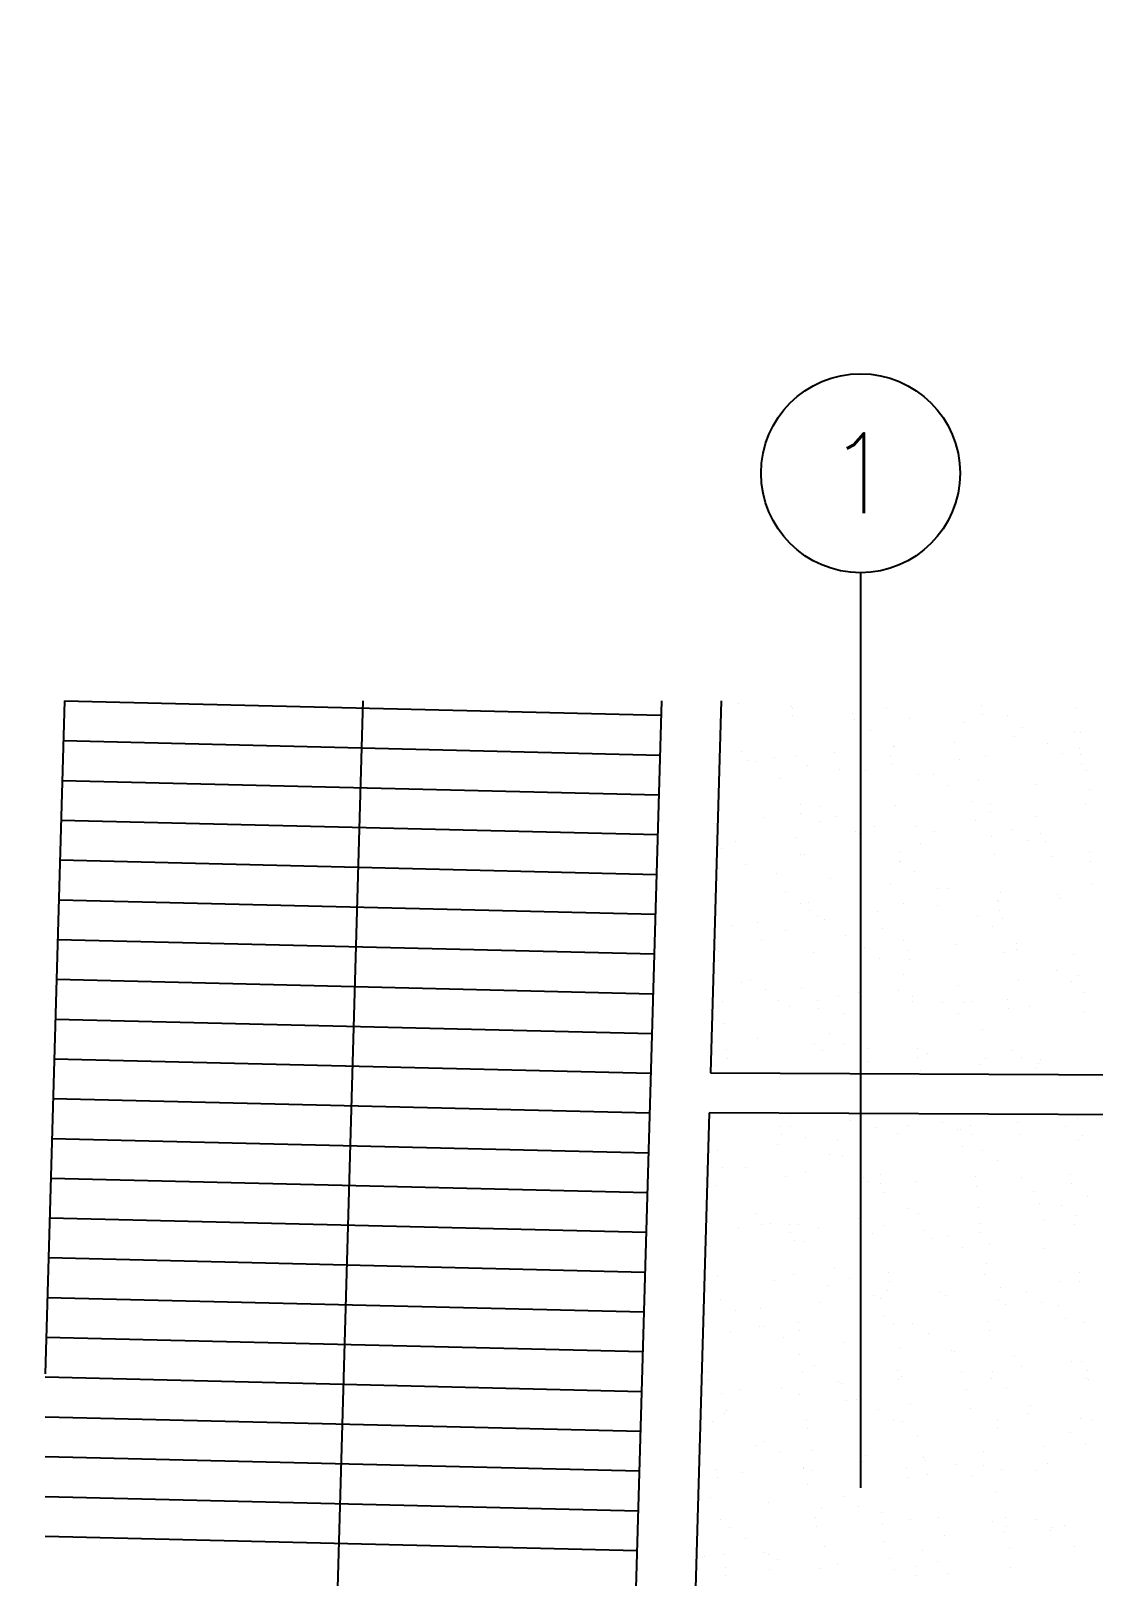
# Model space of a CAD drawing. Header units: millimetres. Extents: x 98 to 155, y -181 to 127.
# Drawn here: x 99.557 to 102.228, y 123.39 to 127.273 of the extents above; entities that cross this region are included whole.
import ezdxf
from ezdxf.enums import TextEntityAlignment as Align
from ezdxf.xclip import XClip

# ---------------------------------------------------------------- set-up
doc = ezdxf.new("R2010")
doc.units = ezdxf.units.MM
doc.header["$LTSCALE"] = 15
doc.header["$XCLIPFRAME"] = 2
for name, pattern in [('ACAD_ISO07W100', [3, 0, -3]), ('HIDDEN', [0.375, 0.25, -0.125]), ('PHANTOM', [63.5, 31.75, -6.35, 6.35, -6.35, 6.35, -6.35]), ('PHANTOM2', [1.25, 0.625, -0.125, 0.125, -0.125, 0.125, -0.125])]:
    doc.linetypes.add(name, pattern=pattern)
doc.layers.get('0').update_dxf_attribs({"color": 250})
for name, color, linetype in [('A-EJES', 250, 'PHANTOM'), ('A-HATCH', 250, 'Continuous'), ('A-MURO BAJO', 250, 'Continuous'), ('A-PROYECCIONES', 250, 'HIDDEN'), ('DLP_VERDE', 250, 'Continuous')]:
    doc.layers.add(name, color=color, linetype=linetype)
doc.layers.add('A-MUROS', color=252, linetype='Continuous', lineweight=30)
doc.styles.add('R80', font='ARIALN.TTF', dxfattribs={"height": 2.03})
doc.styles.add('ROMANS', font='romans.shx', dxfattribs={"width": 0.8})

# ---------------------------------------------------------------- blocks, each defined once
blk = doc.blocks.new('A$C9f73720c')
at = {"layer": 'A-HATCH'}
for p, q in [((39.045, 135.1051, 0), (39.4079, 136.5606, 0)), ((39.1419, 135.0805, 0), (39.5048, 136.536, 0)), ((39.2388, 135.0559, 0), (39.6017, 136.5113, 0)), ((39.3357, 135.0312, 0), (39.6986, 136.4867, 0)), ((39.4326, 135.0066, 0), (39.7955, 136.462, 0)), ((39.5296, 134.9819, 0), (39.8924, 136.4374, 0)), ((39.6265, 134.9573, 0), (39.9894, 136.4128, 0)), ((39.7234, 134.9327, 0), (40.0863, 136.3881, 0)), ((39.8203, 134.908, 0), (40.1832, 136.3635, 0)), ((39.9172, 134.8834, 0), (40.2801, 136.3388, 0)), ((40.0141, 134.8587, 0), (40.377, 136.3142, 0)), ((40.1111, 134.8341, 0), (40.4739, 136.2896, 0)), ((40.208, 134.8095, 0), (40.5709, 136.2649, 0)), ((40.3049, 134.7848, 0), (40.6678, 136.2403, 0)), ((40.4018, 134.7602, 0), (40.7647, 136.2156, 0)), ((40.4987, 134.7355, 0), (40.8616, 136.191, 0)), ((40.5956, 134.7109, 0), (40.9585, 136.1663, 0)), ((40.6926, 134.6862, 0), (41.0555, 136.1417, 0)), ((40.7895, 134.6616, 0), (41.1524, 136.1171, 0)), ((40.8864, 134.637, 0), (41.2493, 136.0924, 0)), ((40.9833, 134.6123, 0), (41.3462, 136.0678, 0)), ((41.0802, 134.5877, 0), (41.4431, 136.0431, 0))]:
    blk.add_line(p, q, dxfattribs=at)
at = {"layer": 'A-MURO BAJO', "ltscale": 0.5}
for p, q in [((43.0766, 135.6278, 0), (38.6047, 136.7648, 0)), ((42.707, 134.1741, 0), (38.2351, 135.3111, 0)), ((40.0797, 134.6873, 0), (38.6806, 135.043, 0)), ((38.0458, 125.7916, 0), (40.0797, 134.6873, 0)), ((40.1766, 134.6627, 0), (38.1545, 125.8181, 0)), ((42.67, 134.0287, 0), (40.1766, 134.6627, 0))]:
    blk.add_line(p, q, dxfattribs=at)
at = {"layer": 'A-PROYECCIONES', "linetype": 'Continuous'}
blk.add_line((41.8634, 135.1624), (38.4199, 136.0379), dxfattribs=at)
at = {"layer": 'DLP_VERDE', "linetype": 'Continuous'}
for p, q in [((38.9931, 134.9431), (38.9931, 134.9431)), ((38.9345, 134.9007), (38.9345, 134.9007)), ((38.9566, 134.8978), (38.9566, 134.8978)), ((38.9881, 134.8941), (38.9881, 134.8941)), ((39.0756, 134.8821), (39.0756, 134.8821)), ((39.1344, 134.8948), (39.1344, 134.8948)), ((39.0509, 134.8642), (39.0509, 134.8642)), ((39.1796, 134.8684), (39.1796, 134.8684)), ((39.2016, 134.8655), (39.2016, 134.8655)), ((39.3206, 134.8499), (39.3206, 134.8499)), ((39.3874, 134.863), (39.3874, 134.863)), ((39.0165, 134.8326), (39.0165, 134.8326)), ((39.3337, 134.8137), (39.3337, 134.8137)), ((39.3395, 134.809), (39.3395, 134.809)), ((39.3839, 134.8109), (39.3839, 134.8109)), ((39.4246, 134.8362), (39.4246, 134.8362)), ((39.4466, 134.8333), (39.4466, 134.8333)), ((39.5656, 134.8176), (39.5656, 134.8176)), ((38.9265, 134.7909), (38.9265, 134.7909)), ((38.9474, 134.7653), (38.9474, 134.7653)), ((38.9628, 134.7834), (38.9628, 134.7834)), ((38.9709, 134.7929), (38.9709, 134.7929)), ((39.1796, 134.802), (39.1796, 134.802)), ((39.3855, 134.7647), (39.3855, 134.7647)), ((39.0909, 134.757), (39.0909, 134.757)), ((39.2372, 134.7577), (39.2372, 134.7577)), ((39.2439, 134.7315), (39.2439, 134.7315)), ((39.5289, 134.7565), (39.5289, 134.7565)), ((39.5804, 134.7303), (39.5804, 134.7303)), ((39.6148, 134.7618), (39.6148, 134.7618)), ((39.6752, 134.7572), (39.6752, 134.7572)), ((39.2095, 134.6999), (39.2095, 134.6999)), ((39.8976, 134.7114), (39.8976, 134.7114)), ((39.9834, 134.6877), (39.9834, 134.6877)), ((38.9014, 134.6649), (38.9014, 134.6649)), ((39.0054, 134.6512), (39.0054, 134.6512)), ((39.0275, 134.6483), (39.0275, 134.6483)), ((39.113, 134.6497), (39.113, 134.6497)), ((39.1557, 134.6507), (39.1557, 134.6507)), ((39.1574, 134.6517), (39.1574, 134.6517)), ((39.3661, 134.6608), (39.3661, 134.6608)), ((39.526, 134.6678), (39.526, 134.6678)), ((39.5267, 134.681), (39.5267, 134.681)), ((39.5704, 134.6697), (39.5704, 134.6697)), ((39.7791, 134.6788), (39.7791, 134.6788)), ((39.939, 134.6858), (39.939, 134.6858)), ((38.902, 134.6211), (38.902, 134.6211)), ((38.9531, 134.6428), (38.9531, 134.6428)), ((39.0503, 134.6282), (39.0503, 134.6282)), ((39.1464, 134.6327), (39.1464, 134.6327)), ((39.1937, 134.6199), (39.1937, 134.6199)), ((39.2504, 134.619), (39.2504, 134.619)), ((39.2725, 134.6161), (39.2725, 134.6161)), ((39.34, 134.6206), (39.34, 134.6206)), ((39.4883, 134.6276), (39.4883, 134.6276)), ((39.6318, 134.6194), (39.6318, 134.6194)), ((39.7781, 134.6201), (39.7781, 134.6201)), ((39.8078, 134.6291), (39.8078, 134.6291)), ((39.9263, 134.6271), (39.9263, 134.6271)), ((40.1919, 134.6447), (40.1919, 134.6447)), ((40.2036, 134.612), (40.2036, 134.612)), ((39.3915, 134.6004), (39.3915, 134.6004)), ((39.4369, 134.5988), (39.4369, 134.5988)), ((39.4955, 134.5867), (39.4955, 134.5867)), ((39.5175, 134.5838), (39.5175, 134.5838)), ((39.7734, 134.5976), (39.7734, 134.5976)), ((40.2256, 134.6091), (40.2256, 134.6091)), ((40.2899, 134.6039), (40.2899, 134.6039)), ((40.3343, 134.6058), (40.3343, 134.6058)), ((40.3446, 134.5934), (40.3446, 134.5934)), ((40.4486, 134.5797), (40.4486, 134.5797)), ((40.4706, 134.5768), (40.4706, 134.5768)), ((39.0315, 134.5369), (39.0315, 134.5369)), ((39.0659, 134.5684), (39.0659, 134.5684)), ((39.4025, 134.5672), (39.4025, 134.5672)), ((39.6365, 134.5682), (39.6365, 134.5682)), ((39.7196, 134.5483), (39.7196, 134.5483)), ((39.7405, 134.5545), (39.7405, 134.5545)), ((39.7625, 134.5516), (39.7625, 134.5516)), ((39.8815, 134.5359), (39.8815, 134.5359)), ((39.9656, 134.5377), (39.9656, 134.5377)), ((40.3825, 134.536), (40.3825, 134.536)), ((39.1396, 134.5016), (39.1396, 134.5016)), ((39.2995, 134.5086), (39.2995, 134.5086)), ((39.3439, 134.5105), (39.3439, 134.5105)), ((39.3487, 134.518), (39.3487, 134.518)), ((39.5526, 134.5196), (39.5526, 134.5196)), ((39.7125, 134.5266), (39.7125, 134.5266)), ((39.7569, 134.5285), (39.7569, 134.5285)), ((39.9855, 134.5222), (39.9855, 134.5222)), ((40.0008, 134.4964), (40.0008, 134.4964)), ((40.0076, 134.5193), (40.0076, 134.5193)), ((40.2342, 134.5289), (40.2342, 134.5289)), ((40.3849, 134.512), (40.3849, 134.512)), ((40.526, 134.5278), (40.526, 134.5278)), ((40.6722, 134.5284), (40.6722, 134.5284)), ((40.7214, 134.5108), (40.7214, 134.5108)), ((38.8586, 134.4833), (38.8586, 134.4833)), ((38.8865, 134.4905), (38.8865, 134.4905)), ((38.9309, 134.4925), (38.9309, 134.4925)), ((38.9778, 134.4876), (38.9778, 134.4876)), ((39.0048, 134.484), (39.0048, 134.484)), ((39.1531, 134.491), (39.1531, 134.491)), ((39.2966, 134.4828), (39.2966, 134.4828)), ((39.4429, 134.4835), (39.4429, 134.4835)), ((39.5911, 134.4905), (39.5911, 134.4905)), ((39.6299, 134.4661), (39.6299, 134.4661)), ((39.7346, 134.4823), (39.7346, 134.4823)), ((39.8809, 134.483), (39.8809, 134.483)), ((39.9664, 134.4649), (39.9664, 134.4649)), ((40.0292, 134.49), (40.0292, 134.49)), ((40.3165, 134.4557), (40.3165, 134.4557)), ((40.3505, 134.4805), (40.3505, 134.4805)), ((40.4764, 134.4627), (40.4764, 134.4627)), ((40.5208, 134.4647), (40.5208, 134.4647)), ((40.6677, 134.4616), (40.6677, 134.4616)), ((40.7295, 134.4738), (40.7295, 134.4738)), ((40.8894, 134.4807), (40.8894, 134.4807)), ((38.8313, 134.434), (38.8313, 134.434)), ((38.8533, 134.4311), (38.8533, 134.4311)), ((38.9723, 134.4155), (38.9723, 134.4155)), ((39.2589, 134.4357), (39.2589, 134.4357)), ((39.5954, 134.4345), (39.5954, 134.4345)), ((39.9126, 134.4156), (39.9126, 134.4156)), ((40.2967, 134.4312), (40.2967, 134.4312)), ((38.888, 134.4053), (38.888, 134.4053)), ((39.0763, 134.4018), (39.0763, 134.4018)), ((39.0983, 134.3989), (39.0983, 134.3989)), ((39.2173, 134.3832), (39.2173, 134.3832)), ((39.2245, 134.4042), (39.2245, 134.4042)), ((39.5417, 134.3853), (39.5417, 134.3853)), ((39.7391, 134.3785), (39.7391, 134.3785)), ((39.899, 134.3854), (39.899, 134.3854)), ((39.9434, 134.3874), (39.9434, 134.3874)), ((40.1704, 134.3762), (40.1704, 134.3762)), ((40.1908, 134.3912), (40.1908, 134.3912)), ((40.337, 134.3918), (40.337, 134.3918)), ((40.4853, 134.3989), (40.4853, 134.3989)), ((40.5779, 134.3793), (40.5779, 134.3793)), ((40.6288, 134.3906), (40.6288, 134.3906)), ((40.7751, 134.3913), (40.7751, 134.3913)), ((40.9144, 134.3781), (40.9144, 134.3781)), ((40.9234, 134.3983), (40.9234, 134.3983)), ((40.9488, 134.4097), (40.9488, 134.4097)), ((41.0668, 134.3901), (41.0668, 134.3901)), ((38.8179, 134.3545), (38.8179, 134.3545)), ((38.8536, 134.3738), (38.8536, 134.3738)), ((38.9131, 134.3424), (38.9131, 134.3424)), ((38.9614, 134.3462), (38.9614, 134.3462)), ((39.073, 134.3494), (39.073, 134.3494)), ((39.1077, 134.3469), (39.1077, 134.3469)), ((39.1174, 134.3513), (39.1174, 134.3513)), ((39.1708, 134.3549), (39.1708, 134.3549)), ((39.256, 134.3539), (39.256, 134.3539)), ((39.3213, 134.3695), (39.3213, 134.3695)), ((39.3261, 134.3604), (39.3261, 134.3604)), ((39.3433, 134.3666), (39.3433, 134.3666)), ((39.3994, 134.3457), (39.3994, 134.3457)), ((39.4623, 134.351), (39.4623, 134.351)), ((39.486, 134.3674), (39.486, 134.3674)), ((39.5304, 134.3693), (39.5304, 134.3693)), ((39.5457, 134.3464), (39.5457, 134.3464)), ((39.694, 134.3534), (39.694, 134.3534)), ((39.8375, 134.3452), (39.8375, 134.3452)), ((39.9837, 134.3459), (39.9837, 134.3459)), ((40.2069, 134.3489), (40.2069, 134.3489)), ((40.2744, 134.3625), (40.2744, 134.3625)), ((40.2965, 134.3596), (40.2965, 134.3596)), ((40.4155, 134.344), (40.4155, 134.344)), ((40.5434, 134.3478), (40.5434, 134.3478)), ((39.4519, 134.303), (39.4519, 134.303)), ((39.5663, 134.3373), (39.5663, 134.3373)), ((39.5884, 134.3344), (39.5884, 134.3344)), ((39.7074, 134.3187), (39.7074, 134.3187)), ((39.7884, 134.3018), (39.7884, 134.3018)), ((39.8114, 134.305), (39.8114, 134.305)), ((39.8228, 134.3334), (39.8228, 134.3334)), ((39.8334, 134.3021), (39.8334, 134.3021)), ((40.1725, 134.3174), (40.1725, 134.3174)), ((40.2499, 134.3035), (40.2499, 134.3035)), ((40.2943, 134.3054), (40.2943, 134.3054)), ((40.4897, 134.2985), (40.4897, 134.2985)), ((40.503, 134.3146), (40.503, 134.3146)), ((40.5195, 134.3303), (40.5195, 134.3303)), ((40.5415, 134.3274), (40.5415, 134.3274)), ((40.6605, 134.3117), (40.6605, 134.3117)), ((40.6629, 134.3215), (40.6629, 134.3215)), ((40.7073, 134.3235), (40.7073, 134.3235)), ((40.8606, 134.3289), (40.8606, 134.3289)), ((40.916, 134.3326), (40.916, 134.3326)), ((39.081, 134.2726), (39.081, 134.2726)), ((39.4175, 134.2715), (39.4175, 134.2715)), ((39.9524, 134.2864), (39.9524, 134.2864)), ((40.1188, 134.2681), (40.1188, 134.2681)), ((40.1501, 134.2623), (40.1501, 134.2623)), ((40.5882, 134.2618), (40.5882, 134.2618)), ((40.7645, 134.298), (40.7645, 134.298)), ((40.7865, 134.2951), (40.7865, 134.2951)), ((40.9055, 134.2795), (40.9055, 134.2795)), ((41.0095, 134.2658), (41.0095, 134.2658)), ((41.0262, 134.2612), (41.0262, 134.2612)), ((41.0316, 134.2629), (41.0316, 134.2629)), ((39.0466, 134.2411), (39.0466, 134.2411)), ((39.3637, 134.2222), (39.3637, 134.2222)), ((39.6725, 134.2262), (39.6725, 134.2262)), ((39.7169, 134.2282), (39.7169, 134.2282)), ((39.7347, 134.2526), (39.7347, 134.2526)), ((39.9256, 134.2373), (39.9256, 134.2373)), ((40.2936, 134.2541), (40.2936, 134.2541)), ((40.4399, 134.2547), (40.4399, 134.2547)), ((40.7316, 134.2535), (40.7316, 134.2535)), ((40.7708, 134.2466), (40.7708, 134.2466)), ((40.8779, 134.2542), (40.8779, 134.2542)), ((38.7981, 134.1983), (38.7981, 134.1983)), ((38.8465, 134.1902), (38.8465, 134.1902)), ((38.8909, 134.1921), (38.8909, 134.1921)), ((38.9021, 134.1846), (38.9021, 134.1846)), ((38.9208, 134.2174), (38.9208, 134.2174)), ((38.9928, 134.1919), (38.9928, 134.1919)), ((39.0642, 134.2091), (39.0642, 134.2091)), ((39.0996, 134.2012), (39.0996, 134.2012)), ((39.2105, 134.2098), (39.2105, 134.2098)), ((39.2595, 134.2082), (39.2595, 134.2082)), ((39.3039, 134.2101), (39.3039, 134.2101)), ((39.3588, 134.2168), (39.3588, 134.2168)), ((39.5023, 134.2086), (39.5023, 134.2086)), ((39.5126, 134.2192), (39.5126, 134.2192)), ((39.6485, 134.2093), (39.6485, 134.2093)), ((39.7968, 134.2163), (39.7968, 134.2163)), ((39.9403, 134.2081), (39.9403, 134.2081)), ((40.3655, 134.1847), (40.3655, 134.1847)), ((40.3999, 134.2162), (40.3999, 134.2162)), ((40.7364, 134.2151), (40.7364, 134.2151)), ((40.8938, 134.1823), (40.8938, 134.1823)), ((38.9242, 134.1817), (38.9242, 134.1817)), ((39.0431, 134.166), (39.0431, 134.166)), ((39.1472, 134.1523), (39.1472, 134.1523)), ((39.1692, 134.1494), (39.1692, 134.1494)), ((39.6449, 134.1703), (39.6449, 134.1703)), ((40.0678, 134.1462), (40.0678, 134.1462)), ((40.1003, 134.1453), (40.1003, 134.1453)), ((40.2765, 134.1554), (40.2765, 134.1554)), ((40.4364, 134.1623), (40.4364, 134.1623)), ((40.4808, 134.1643), (40.4808, 134.1643)), ((40.6827, 134.1658), (40.6827, 134.1658)), ((40.6895, 134.1734), (40.6895, 134.1734)), ((40.8494, 134.1804), (40.8494, 134.1804)), ((38.903, 134.1096), (38.903, 134.1096)), ((39.2395, 134.1084), (39.2395, 134.1084)), ((39.2739, 134.1399), (39.2739, 134.1399)), ((39.2882, 134.1338), (39.2882, 134.1338)), ((39.3922, 134.1201), (39.3922, 134.1201)), ((39.4142, 134.1172), (39.4142, 134.1172)), ((39.6105, 134.1388), (39.6105, 134.1388)), ((39.9276, 134.1199), (39.9276, 134.1199)), ((40.1047, 134.1182), (40.1047, 134.1182)), ((40.1223, 134.1424), (40.1223, 134.1424)), ((40.2413, 134.1268), (40.2413, 134.1268)), ((40.253, 134.1252), (40.253, 134.1252)), ((40.3118, 134.1354), (40.3118, 134.1354)), ((40.3453, 134.1131), (40.3453, 134.1131)), ((40.3673, 134.1102), (40.3673, 134.1102)), ((40.3964, 134.117), (40.3964, 134.117)), ((40.5427, 134.1176), (40.5427, 134.1176)), ((40.691, 134.1247), (40.691, 134.1247)), ((40.8345, 134.1164), (40.8345, 134.1164)), ((40.9638, 134.1139), (40.9638, 134.1139)), ((40.9807, 134.1171), (40.9807, 134.1171)), ((38.8686, 134.078), (38.8686, 134.078)), ((38.8753, 134.0732), (38.8753, 134.0732)), ((39.0236, 134.0803), (39.0236, 134.0803)), ((39.1671, 134.072), (39.1671, 134.072)), ((39.3133, 134.0727), (39.3133, 134.0727)), ((39.446, 134.067), (39.446, 134.067)), ((39.4616, 134.0797), (39.4616, 134.0797)), ((39.4904, 134.069), (39.4904, 134.069)), ((39.5332, 134.1015), (39.5332, 134.1015)), ((39.5567, 134.0895), (39.5567, 134.0895)), ((39.6051, 134.0715), (39.6051, 134.0715)), ((39.6372, 134.0878), (39.6372, 134.0878)), ((39.6592, 134.0849), (39.6592, 134.0849)), ((39.6991, 134.0781), (39.6991, 134.0781)), ((39.7514, 134.0722), (39.7514, 134.0722)), ((39.7782, 134.0692), (39.7782, 134.0692)), ((39.859, 134.0851), (39.859, 134.0851)), ((39.8997, 134.0792), (39.8997, 134.0792)), ((39.9034, 134.087), (39.9034, 134.087)), ((40.4863, 134.0945), (40.4863, 134.0945)), ((40.5903, 134.0808), (40.5903, 134.0808)), ((40.5929, 134.0835), (40.5929, 134.0835)), ((40.6124, 134.0779), (40.6124, 134.0779)), ((40.9294, 134.0824), (40.9294, 134.0824)), ((38.8149, 134.0288), (38.8149, 134.0288)), ((38.8732, 134.042), (38.8732, 134.042)), ((39.033, 134.049), (39.033, 134.049)), ((39.0774, 134.0509), (39.0774, 134.0509)), ((39.1858, 134.0592), (39.1858, 134.0592)), ((39.2861, 134.06), (39.2861, 134.06)), ((39.8379, 134.0376), (39.8379, 134.0376)), ((39.8822, 134.0556), (39.8822, 134.0556)), ((39.9043, 134.0526), (39.9043, 134.0526)), ((40.222, 134.0532), (40.222, 134.0532)), ((40.5585, 134.052), (40.5585, 134.052)), ((40.7314, 134.0623), (40.7314, 134.0623)), ((40.8354, 134.0486), (40.8354, 134.0486)), ((40.8574, 134.0457), (40.8574, 134.0457)), ((40.8757, 134.0331), (40.8757, 134.0331)), ((40.876, 134.0322), (40.876, 134.0322)), ((40.9764, 134.03), (40.9764, 134.03)), ((39.4669, 134.0072), (39.4669, 134.0072)), ((39.8034, 134.0061), (39.8034, 134.0061)), ((40.05, 133.9961), (40.05, 133.9961)), ((40.1875, 134.0216), (40.1875, 134.0216)), ((40.2099, 134.0031), (40.2099, 134.0031)), ((40.2543, 134.0051), (40.2543, 134.0051)), ((40.3558, 133.9881), (40.3558, 133.9881)), ((40.463, 134.0142), (40.463, 134.0142)), ((40.5047, 134.0028), (40.5047, 134.0028)), ((40.6229, 134.0212), (40.6229, 134.0212)), ((40.6673, 134.0231), (40.6673, 134.0231)), ((39.096, 133.9769), (39.096, 133.9769)), ((39.4325, 133.9757), (39.4325, 133.9757)), ((39.7497, 133.9568), (39.7497, 133.9568)), ((40.0612, 133.9804), (40.0612, 133.9804)), ((40.1338, 133.9724), (40.1338, 133.9724)), ((40.2075, 133.9811), (40.2075, 133.9811)), ((40.4993, 133.9799), (40.4993, 133.9799)), ((40.6456, 133.9805), (40.6456, 133.9805)), ((40.7859, 133.9508), (40.7859, 133.9508)), ((40.7938, 133.9876), (40.7938, 133.9876)), ((40.9373, 133.9793), (40.9373, 133.9793)), ((39.0616, 133.9453), (39.0616, 133.9453)), ((39.114, 133.9166), (39.114, 133.9166)), ((39.1264, 133.9432), (39.1264, 133.9432)), ((39.2699, 133.9349), (39.2699, 133.9349)), ((39.3788, 133.9265), (39.3788, 133.9265)), ((39.4162, 133.9356), (39.4162, 133.9356)), ((39.4726, 133.9189), (39.4726, 133.9189)), ((39.5645, 133.9426), (39.5645, 133.9426)), ((39.6325, 133.9258), (39.6325, 133.9258)), ((39.6769, 133.9278), (39.6769, 133.9278)), ((39.7079, 133.9344), (39.7079, 133.9344)), ((39.8542, 133.9351), (39.8542, 133.9351)), ((39.8856, 133.9369), (39.8856, 133.9369)), ((40.4149, 133.9205), (40.4149, 133.9205)), ((40.7514, 133.9193), (40.7514, 133.9193)), ((39.218, 133.9029), (39.218, 133.9029)), ((39.2195, 133.9078), (39.2195, 133.9078)), ((39.2401, 133.9), (39.2401, 133.9)), ((39.2639, 133.9098), (39.2639, 133.9098)), ((39.359, 133.8843), (39.359, 133.8843)), ((39.6599, 133.8745), (39.6599, 133.8745)), ((40.044, 133.8901), (40.044, 133.8901)), ((40.0671, 133.9096), (40.0671, 133.9096)), ((40.1711, 133.8959), (40.1711, 133.8959)), ((40.1932, 133.893), (40.1932, 133.893)), ((40.3122, 133.8773), (40.3122, 133.8773)), ((40.3805, 133.8889), (40.3805, 133.8889)), ((40.6495, 133.873), (40.6495, 133.873)), ((40.8094, 133.88), (40.8094, 133.88)), ((40.8538, 133.8819), (40.8538, 133.8819)), ((39.463, 133.8706), (39.463, 133.8706)), ((39.4851, 133.8677), (39.4851, 133.8677)), ((39.6041, 133.852), (39.6041, 133.852)), ((39.6255, 133.843), (39.6255, 133.843)), ((39.7081, 133.8384), (39.7081, 133.8384)), ((39.7301, 133.8354), (39.7301, 133.8354)), ((40.0096, 133.8586), (40.0096, 133.8586)), ((40.0206, 133.8515), (40.0206, 133.8515)), ((40.0278, 133.8459), (40.0278, 133.8459)), ((40.1641, 133.8433), (40.1641, 133.8433)), ((40.2365, 133.855), (40.2365, 133.855)), ((40.3104, 133.844), (40.3104, 133.844)), ((40.3268, 133.8397), (40.3268, 133.8397)), ((40.3964, 133.862), (40.3964, 133.862)), ((40.4162, 133.8636), (40.4162, 133.8636)), ((40.4382, 133.8607), (40.4382, 133.8607)), ((40.4408, 133.8639), (40.4408, 133.8639)), ((40.4586, 133.851), (40.4586, 133.851)), ((40.5572, 133.8451), (40.5572, 133.8451)), ((40.6021, 133.8428), (40.6021, 133.8428)), ((40.6977, 133.8701), (40.6977, 133.8701)), ((40.7484, 133.8434), (40.7484, 133.8434)), ((40.8967, 133.8505), (40.8967, 133.8505)), ((39.6673, 133.8055), (39.6673, 133.8055)), ((39.8108, 133.7973), (39.8108, 133.7973)), ((39.8491, 133.8198), (39.8491, 133.8198)), ((40.6612, 133.8314), (40.6612, 133.8314)), ((40.6832, 133.8285), (40.6832, 133.8285)), ((40.8022, 133.8128), (40.8022, 133.8128)), ((40.9062, 133.7991), (40.9062, 133.7991)), ((40.9283, 133.7962), (40.9283, 133.7962)), ((39.819, 133.7847), (39.819, 133.7847)), ((39.8634, 133.7866), (39.8634, 133.7866)), ((40.237, 133.7574), (40.237, 133.7574)), ((40.5735, 133.7562), (40.5735, 133.7562)), ((40.6079, 133.7878), (40.6079, 133.7878)), ((40.2026, 133.7259), (40.2026, 133.7259)), ((40.5829, 133.7208), (40.5829, 133.7208)), ((40.6273, 133.7227), (40.6273, 133.7227)), ((40.836, 133.7318), (40.836, 133.7318)), ((40.8907, 133.7374), (40.8907, 133.7374)), ((40.1234, 133.7144), (40.1234, 133.7144)), ((40.1699, 133.7027), (40.1699, 133.7027)), ((40.2143, 133.7047), (40.2143, 133.7047)), ((40.2669, 133.7062), (40.2669, 133.7062)), ((40.4132, 133.7069), (40.4132, 133.7069)), ((40.423, 133.7138), (40.423, 133.7138)), ((40.5198, 133.707), (40.5198, 133.707)), ((40.5615, 133.7139), (40.5615, 133.7139)), ((40.705, 133.7057), (40.705, 133.7057)), ((40.8512, 133.7063), (40.8512, 133.7063)), ((40.8009, 133.6551), (40.8009, 133.6551)), ((40.43, 133.6247), (40.43, 133.6247)), ((40.487, 133.6142), (40.487, 133.6142)), ((40.5091, 133.6113), (40.5091, 133.6113)), ((40.7665, 133.6235), (40.7665, 133.6235)), ((40.6281, 133.5956), (40.6281, 133.5956)), ((40.6643, 133.5768), (40.6643, 133.5768)), ((40.7127, 133.5743), (40.7127, 133.5743)), ((40.7321, 133.5819), (40.7321, 133.5819)), ((40.7541, 133.579), (40.7541, 133.579)), ((40.7694, 133.5796), (40.7694, 133.5796)), ((40.8078, 133.5685), (40.8078, 133.5685)), ((40.8138, 133.5815), (40.8138, 133.5815)), ((40.8731, 133.5633), (40.8731, 133.5633))]:
    blk.add_line(p, q, dxfattribs=at)
at = {"style": 'R80'}
for height, rotation, p in [(0.09, 0.009, (39.554, 141.0046, 0)), (0.09, 0.009, (45.7984, 139.3226, 0)), (0.09, 0.009, (50.4634, 135.3578, 0)), (0.09, 0.009, (41.9784, 129.0436, 0)), (0.09, 0.009, (37.8409, 128.6089, 0)), (0.09, 0.009, (35.483, 116.3582, 0)), (0.09, 0.009, (63.0395, 116.3253, 0)), (0.09, 0.009, (38.5607, 113.6321, 0)), (0.09, 0.009, (45.1292, 84.3757, 0)), (0.09, 0.009, (43.9111, 83.9335, 0)), (0.09, 0.009, (43.1485, 83.401, 0)), (0.09, 0.009, (28.0067, 80.1071, 0)), (0.09, 0.009, (44.3753, 79.9046, 0)), (0.09, 0.009, (55.151, 79.2173, 0)), (0.09, 0.009, (38.2608, 76.0049)), (0.09, 0.009, (39.0036, 75.5558)), (0.09, 0.009, (27.5137, 75.2133, 0)), (0.09, 0.009, (27.5137, 75.2133, 0)), (0.09, 0.009, (39.8519, 75.1543)), (0.09, 0.009, (25.3599, 70.2709, 0)), (0.09, 0.009, (32.1646, 69.192, 0)), (0.09, 0.009, (32.1646, 69.192, 0)), (0.09, 0.009, (26.9947, 68.6392, 0)), (0.09, 0.009, (59.8504, 67.3859, 0)), (0.09, 0.009, (24.839, 65.5107, 0)), (0.09, 0.009, (24.839, 65.5107, 0)), (0.09, 0.009, (33.5008, 60.261, 0)), (0.09, 0.009, (33.5008, 60.261, 0)), (0.09, 347.3908, (17.1069, 59.2726, 0)), (0.09, 0.009, (26.4708, 59.2035, 0)), (0.09, 0.009, (26.4708, 59.2035, 0)), (0.09, 0.009, (23.1216, 58.7685, 0)), (0.09, 0.009, (23.1216, 58.7685, 0)), (0.09, 0.009, (27.6632, 55.3959, 0)), (0.09, 0.009, (27.6632, 55.3959, 0)), (0.09, 0.009, (22.2239, 54.9818, 0)), (0.09, 0.009, (22.2239, 54.9818, 0)), (0.09, 0.009, (65.7174, 53.5803, 0)), (0.09, 0.009, (38.377, 51.7166, 0)), (0.09, 0.009, (38.377, 51.7166, 0)), (0.09, 0.009, (21.0294, 51.3767, 0)), (0.09, 0.009, (21.0294, 51.3767, 0)), (0.09, 0.009, (29.4091, 50.8876, 0)), (0.09, 0.009, (29.4091, 50.8876, 0)), (0.09, 0.009, (22.5184, 48.0808, 0)), (0.09, 0.009, (22.5184, 48.0808, 0)), (0.09, 0.009, (32.8305, 47.9478, 0)), (0.09, 0.009, (38.6414, 47.9238, 0)), (0.09, 1.5576, (45.5013, 47.0033, 0)), (0.09, 1.5576, (45.5013, 47.0033, 0)), (0.09, 1.5576, (42.9613, 45.8781, 0)), (0.09, 0.009, (31.2252, 43.4352, 0)), (0.09, 0.009, (31.2252, 43.4352, 0)), (0.09, 0.009, (24.8291, 43.3056, 0)), (0.09, 0.009, (24.8291, 43.3056, 0)), (0.09, 0.009, (28.8684, 42.6092, 0)), (0.09, 0.009, (28.8684, 42.6092, 0)), (0.09, 0.009, (46.0815, 42.4048, 0)), (0.09, 0.009, (19.0307, 42.0559, 0)), (0.09, 0.009, (19.0307, 42.0559, 0)), (0.09, 0.009, (70.9067, 41.0329, 0)), (0.09, 0.009, (22.7765, 38.7407, 0)), (0.09, 0.009, (22.7765, 38.7407, 0)), (0.09, 0.009, (17.8952, 37.4624, 0)), (0.09, 0.009, (17.8952, 37.4624, 0)), (0.09, 0.009, (25.8226, 33.2142, 0)), (0.09, 0.009, (21.5027, 31.2754, 0)), (0.1403, 0.009, (43.0178, 29.8778, 0)), (0.09, 0.009, (24.3978, 29.2659, 0)), (0.09, 0.009, (49.7565, 29.0287, 0)), (0.09, 0.009, (16.51, 28.4123, 0)), (0.09, 0.009, (16.51, 28.4123, 0)), (0.09, 0.009, (40.7946, 24.893, 0)), (0.09, 0.009, (18.1268, 23.6374, 0)), (0.09, 0.009, (20.346, 20.3291, 0)), (0.09, 0.009, (38.3365, 19.4632, 0)), (0.09, 0.009, (18.2869, 15.9828, 0)), (0.09, 0.009, (36.6694, 12.5977, 0)), (0.09, 337.7998, (24.7536, 11.2334, 0)), (0.09, 0.009, (33.5928, 10.3508, 0)), (0.09, 337.7998, (21.6109, 10.1247, 0)), (0.09, 337.7998, (16.5605, 9.5998, 0)), (0.09, 337.7998, (29.9414, 8.9534, 0)), (0.09, 337.7998, (31.6402, 7.9561, 0)), (0.09, 337.7998, (26.736, 7.7966, 0)), (0.09, 337.7998, (32.0288, 7.0232, 0)), (0.09, 0.009, (16.5347, 5.5678, 0)), (0.09, 0.009, (23.3239, 5.5763, 0)), (0.09, 0.009, (34.4718, 3.6379, 0))]:
    blk.add_attdef('N.P.T.+0.00', text='', height=height, rotation=rotation, dxfattribs=at).set_placement(p, align=Align.MIDDLE_CENTER)
for p in [(49.9263, 138.2431, 0), (56.6904, 136.252, 0), (60.5336, 135.5237, 0), (42.6322, 135.1839), (58.3591, 133.6514, 0), (46.2516, 126.9171), (67.6439, 125.1529), (62.2762, 107.4327), (41.3341, 103.0918, 0), (58.4477, 100.4887, -0.2526), (35.1548, 97.8545, 0), (58.3053, 94.9071, 0), (31.2618, 93.9445, 0), (38.1161, 91.318), (54.6279, 88.218, 0), (17.9393, 86.8861, 0), (34.7444, 85.6148, 0), (54.6869, 83.8861, 0), (35.5048, 81.4636, 0), (34.6534, 76.9929, 0), (59.6668, 73.2509), (40.4113, 65.8421, 0), (43.5611, 65.2125, 0), (64.4681, 61.3857), (43.9111, 51.4927, 0), (32.9744, 51.0828, 0), (48.0327, 50.0735, 0), (69.3242, 50.0814, 0), (52.9599, 39.4701, 0), (74.4159, 35.7467, 0)]:
    blk.add_attdef('N.P.T.+0.00', text='', height=0.2109, dxfattribs=at).set_placement(p, align=Align.MIDDLE_CENTER)
blk = doc.blocks.new('Ejes_Torre C 1var')
at = {"layer": 'A-EJES', "linetype": 'PHANTOM2', "ltscale": 0.5}
blk.add_lwpolyline([(0, 16.65), (0, 14.35)], dxfattribs=at)
at = {"layer": 'A-EJES', "linetype": 'Continuous'}
blk.add_circle((0, 16.9), 0.25, dxfattribs=at)
at = {"layer": 'A-EJES', "linetype": 'Continuous', "style": 'ROMANS'}
blk.add_text('1', height=0.2, dxfattribs=at).set_placement((0, 16.9), align=Align.MIDDLE_CENTER)

msp = doc.modelspace()

# ---------------------------------------------------------------- block references
at = {"linetype": 'ACAD_ISO07W100', "ltscale": 5}
ref = msp.add_blockref('A$C9f73720c', (241.452, 114.8591), dxfattribs=dict(at, rotation=102.6156181418625))
XClip(ref).set_block_clipping_path([(22.1542253106, 140.4101169162), (10.3600901397, 87.7136669306), (29.6608346476, 83.3939150368), (41.4549698184, 136.0903650224)])

# ---------------------------------------------------------------- next in the draw order: block references
at = {"layer": 'A-MUROS'}
msp.add_blockref('Ejes_Torre C 1var', (101.6432, 109.2616), dxfattribs=at)

doc.saveas('drawing.dxf')
